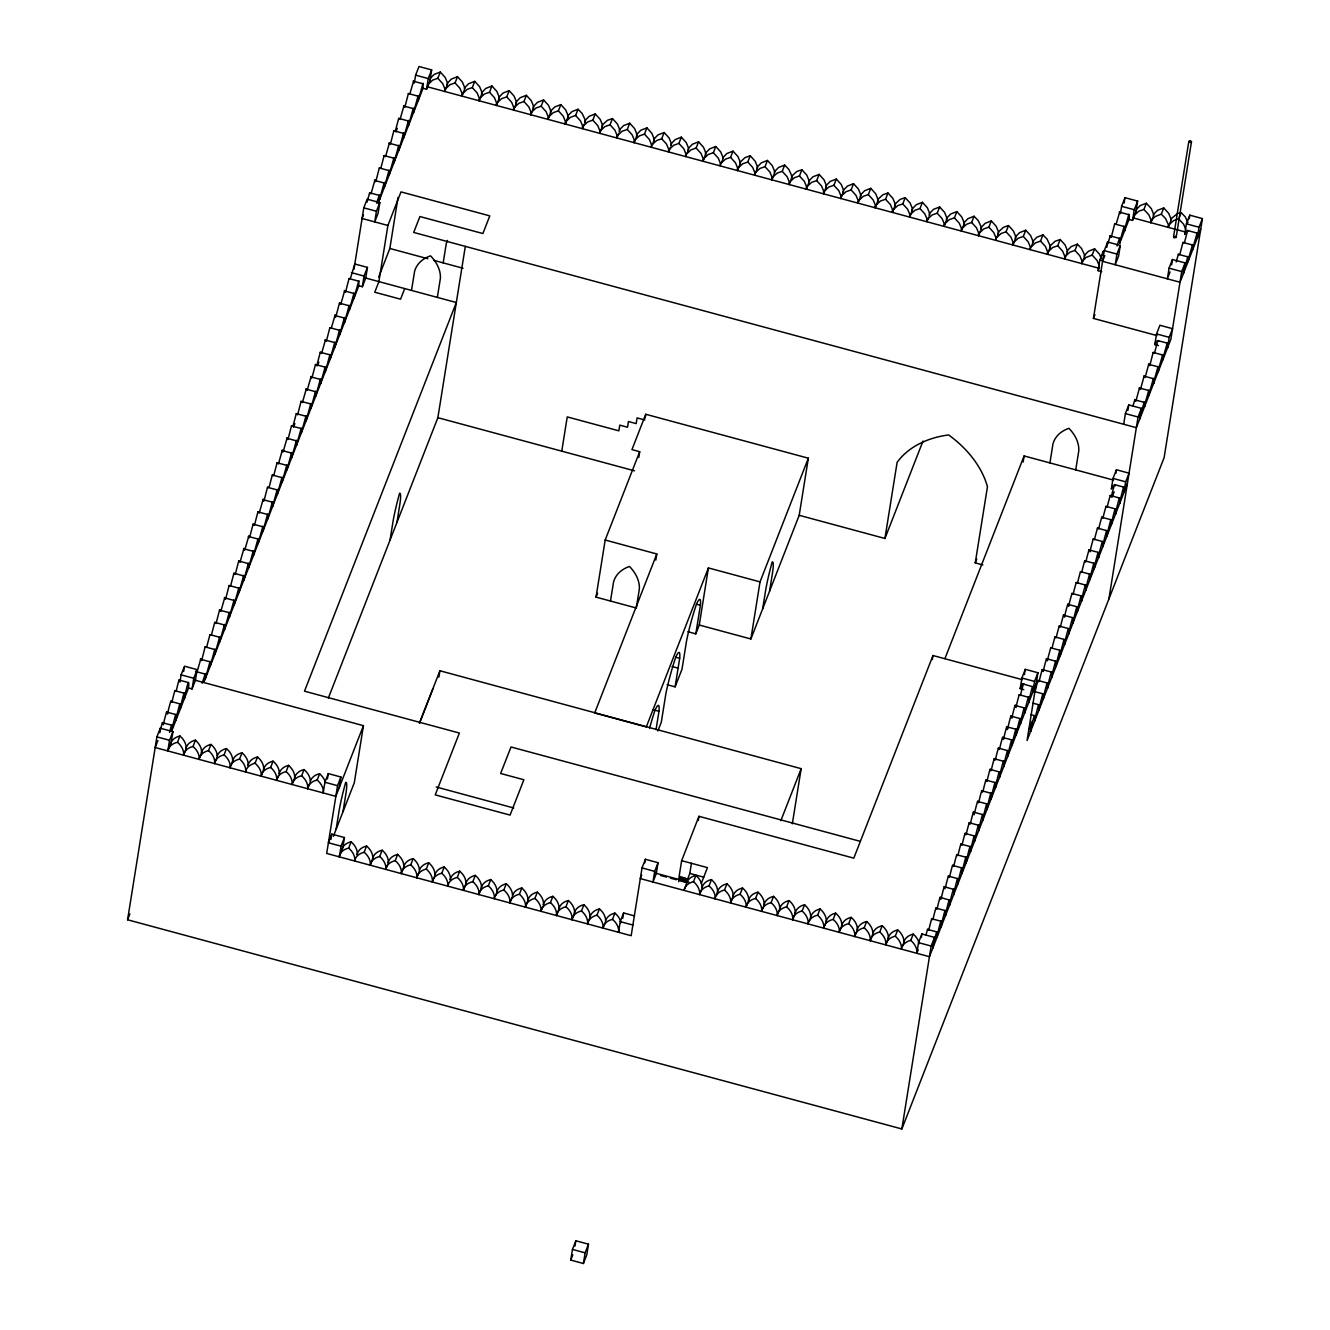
<?xml version="1.0" encoding="UTF-8"?>
<svg xmlns="http://www.w3.org/2000/svg" width="1330" height="1330" viewBox="0 0 1330 1330"><rect width="100%" height="100%" fill="white"/><g stroke="black" fill="none" stroke-linecap="round" stroke-linejoin="round"><path stroke-width="1.5" d="M1110.982 237.372L1110.267 235.643L1107.907 243.54M1120.276 213.581L1119.76 211.753L1116.203 224.022M414.245 83.142L413.697 80.764L410.022 93.333M335.642 317.438L335.127 315.027L331.469 327.546M1186.027 231.021L1184.681 234.479L1186.393 223.822L1189.768 215.161L1202.42 218.585L1164.116 457.653L901.856 1128.971L127.58 919.778L156.89 736.87L160.265 728.208L172.917 731.633L171.204 742.29L167.829 750.935A19.169 13.583 21.3 0 1 177.522 742.273L179.932 735.989A19.169 13.583 21.3 0 1 186.034 748.956L184.122 753.611M159.7 731.766L160.265 728.208M167.829 750.935L169.525 740.278L172.917 731.633M179.966 681.957L181.113 674.859L184.488 666.197L197.139 669.622L195.427 680.278L192.052 688.94L188.428 687.959A19.135 2.045 -74.9 0 0 188.162 682.539L179.051 680.012A19.135 2.045 -74.9 0 0 176.142 691.434M183.64 671.534L184.205 667.976M192.052 688.94L193.764 678.267L197.139 669.622M350.555 277.97L354.794 263.988L367.446 267.397L365.733 278.053L362.342 286.715L358.734 285.734M353.946 269.308L363.788 207.829L367.163 199.168L379.815 202.592L378.102 213.249L374.728 221.91L376.44 211.254L379.815 202.592M362.342 286.715L364.054 276.058L367.446 267.397M1170.067 271.902L1167.358 278.818L1169.07 268.161L1172.445 259.516L1185.097 262.924L1181.705 271.586L1170.849 339.35L1136.352 427.678L413.697 232.434L419.914 216.541L482.89 233.548L489.789 215.876L400.995 191.886L387.894 225.468L378.9 281.611L374.761 292.218L400.563 299.184L404.702 288.593M414.478 82.26L415.625 75.162L419 66.5L431.651 69.925L429.939 80.581L426.564 89.226L422.94 88.262M378.668 277.122L389.856 248.477L398.019 197.488M426.564 89.226L428.26 78.57L431.651 69.925M323.19 792.913L324.902 782.256L328.277 773.595L340.929 777.019L339.216 787.676M327.429 778.931L328.277 773.595M411.519 290.422L414.578 271.403A39.667 28.13 21.3 0 1 430.521 255.842A39.667 28.13 21.3 0 1 440.38 278.369L437.337 297.405M340.929 777.019L337.554 785.681L326.698 853.444L631.168 935.705L642.024 867.941L645.399 859.28L658.051 862.688L656.338 873.361L652.964 882.006L654.676 871.35L658.051 862.688M330.921 839.446L331.785 834.126L344.437 837.534L342.724 848.191L339.782 855.24M336.124 829.288L339.183 810.253A39.667 4.256 -74.9 0 1 345.684 782.389A39.667 4.256 -74.9 0 1 346.083 792.58L343.024 811.616M339.333 856.852L341.045 846.196L344.437 837.534M390.039 540.146L393.082 521.111A39.667 4.256 -74.9 0 1 399.582 493.247A39.667 4.256 -74.9 0 1 399.981 503.438L396.939 522.474M194.695 680.079L363.439 725.665L354.295 782.771L333.414 836.254M443.189 262.875L446.232 243.839A39.667 28.13 21.3 0 1 447.495 240.431M328.344 698.067L437.869 417.687L465.317 246.382M438.867 677.186L439.898 670.752L801.159 768.674L792.331 823.819M561.759 451.169L567.245 416.905L618.866 430.837L619.78 425.135L627.527 427.229L628.442 421.51L636.172 423.605L637.087 417.903L644.834 419.997M610.487 601.044L613.546 582.008A39.667 28.13 21.3 0 1 629.489 566.464A39.667 28.13 21.3 0 1 639.348 588.974L636.305 608.01L596.039 597.137L605.183 540.03L639.697 451.701L631.95 449.607L645.748 414.278L808.341 458.202L799.197 515.308L750.885 638.982L699.264 625.034L695.823 633.861L687.876 631.717M638.782 457.42L639.697 451.701M645.133 418.086L645.748 414.278M655.823 560.096L656.804 553.978L605.183 540.03M618.517 932.28L620.229 921.624L623.62 912.962L634.46 915.888M622.756 918.299L623.62 912.962M570.753 1260.075L572.465 1249.419L575.84 1240.774L588.492 1244.182L586.779 1254.838L583.405 1263.5L570.753 1260.075L572.781 1254.888M656.039 729.655L658.982 711.301A36.292 3.89 -74.9 0 0 655.125 709.937A36.292 3.89 -74.9 0 0 649.605 728.092M574.992 1246.094L575.84 1240.774M644.834 862.838L645.399 859.28M667.178 684.717L675.108 686.862L679.68 658.317A36.292 3.89 -74.9 0 0 675.84 656.937A36.292 3.89 -74.9 0 0 665.881 693.645L661.309 722.19L657.851 731.035M583.405 1263.5L585.117 1252.843L588.492 1244.182M695.823 633.861L700.395 605.316A36.292 3.89 -74.9 0 0 696.538 603.936A36.292 3.89 -74.9 0 0 686.596 640.644L682.007 669.189L675.108 686.862M699.264 625.034L708.408 567.927L760.029 581.875L808.341 458.202M678.599 879.695L681.642 860.66L698.965 816.321L853.81 858.149L932.978 655.524L1022.321 679.663M680.345 880.826L686.297 882.422L686.912 878.615L685.532 882.156L685.366 878.066L683.986 881.607L684.601 877.8L683.221 881.341L683.82 877.534L681.675 880.793L682.29 876.985L680.91 880.51L680.744 876.437L678.666 881.724M686.297 882.422L689.821 873.428L691.45 863.22M698.317 820.394L698.965 816.321M750.885 638.982L760.029 581.875M762.688 608.774L765.731 589.739A39.667 4.256 -74.9 0 1 772.231 561.875A39.667 4.256 -74.9 0 1 772.63 572.083L769.588 591.119M799.197 515.308L884.932 538.467L897.118 462.341A102.759 72.834 21.3 0 1 948.639 434.927A102.493 72.651 21.3 0 1 987.459 486.747L975.256 562.873L982.87 564.934M932.33 659.597L932.978 655.524M910.734 940.36A19.169 13.583 21.3 0 1 916.869 953.311L918.498 942.638L921.889 933.976L934.541 937.401L932.829 948.057A19.135 2.045 -74.9 0 1 936.653 931.881L927.525 929.404A19.135 2.045 -74.9 0 0 925.929 935.256M921.324 937.534L921.889 933.976M901.856 1128.971L931.15 946.046L934.541 937.401M1023.152 461.992L1024.117 455.941L1113.459 480.08M1049.919 462.906L1052.978 443.871A39.667 28.13 21.3 0 1 1068.921 428.327A39.667 28.13 21.3 0 1 1078.78 450.853L1075.737 469.889M1023.801 689.622L1020.193 688.657L1021.889 678.001L1025.28 669.339L1037.915 672.747L1027.076 740.511L1127.358 483.821M1024.416 674.659L1025.28 669.339M1101.722 271.636L1098.098 270.672L1099.81 260.015L1103.202 251.353L1102.62 254.911M1037.915 672.747L1034.541 681.409L1032.828 692.066A19.135 2.045 -74.9 0 0 1032.479 686.613L1023.368 684.086A19.135 2.045 -74.9 0 0 1020.459 695.507M1156.95 335.592L1093.426 318.419L1104.282 250.655L1107.657 242.01L1120.309 245.418L1118.597 256.075L1115.222 264.737L1116.934 254.08L1120.309 245.418M1106.809 247.33L1107.657 242.01M1120.475 213.432L1121.606 206.316L1124.98 197.671L1137.632 201.079L1135.92 211.736L1132.545 220.398L1128.937 219.417M1124.133 202.991L1124.98 197.671M1132.545 220.398L1134.257 209.741L1137.632 201.079M1103.069 541.875A18.387 1.978 -74.9 0 1 1102.72 546.879A18.387 1.978 -74.9 0 1 1104.598 537.952L1106.577 530.587L1107.325 530.986A18.387 1.978 -74.9 0 1 1106.976 535.99A18.387 1.978 -74.9 0 1 1108.854 527.062L1110.833 519.714L1111.564 520.113A18.387 1.978 -74.9 0 1 1111.215 525.117A18.387 1.978 -74.9 0 1 1113.11 516.19L1115.089 508.825L1115.82 509.224A18.387 1.978 -74.9 0 1 1115.471 514.228A18.387 1.978 -74.9 0 1 1117.35 505.3L1119.328 497.952L1120.076 498.351A18.387 1.978 -74.9 0 1 1119.727 503.355A18.387 1.978 -74.9 0 1 1121.606 494.428L1123.584 487.063L1124.315 487.462A18.387 1.978 -74.9 0 1 1123.966 492.466L1125.679 481.826L1129.054 473.164L1116.419 469.756L1113.027 478.401L1111.331 489.074L1112.678 485.6M1115.837 473.297L1116.419 469.756M1123.7 424.253L1125.413 413.597L1128.788 404.935L1141.439 408.36L1139.727 419.017A16.708 1.796 -74.9 0 1 1140.392 415.492L1144.216 401.926L1144.698 404.486A16.708 1.796 -74.9 0 1 1144.349 407.18A16.708 1.796 -74.9 0 1 1145.014 403.655L1148.854 390.089L1149.32 392.649A16.708 1.796 -74.9 0 1 1148.97 395.343A16.708 1.796 -74.9 0 1 1149.635 391.818L1153.476 378.252L1153.941 380.812A16.708 1.796 -74.9 0 1 1153.609 383.506A16.708 1.796 -74.9 0 1 1154.257 379.981L1158.098 366.415L1158.563 368.975A16.708 1.796 -74.9 0 1 1158.23 371.669A16.708 1.796 -74.9 0 1 1158.879 368.144L1162.719 354.578L1163.185 357.138A16.708 1.796 -74.9 0 1 1162.852 359.832A16.708 1.796 -74.9 0 1 1163.517 356.307L1167.341 342.741L1167.807 345.301A16.708 1.796 -74.9 0 1 1167.474 347.995L1169.186 337.338L1172.561 328.693L1159.91 325.268L1156.535 333.93L1154.822 344.586L1158.447 345.567M1127.94 410.272L1128.788 404.935M1108.904 598.982L1138.048 417.022L1141.439 408.36M1173.525 237.006L1188.821 141.446L1190.167 140.614L1191.497 141.662L1176.152 237.455L1174.19 237.871L1173.692 236.541M1171.597 264.836L1172.445 259.516M1189.203 218.719L1189.768 215.161M1185.097 262.924L1183.384 273.581A16.625 1.779 -74.9 0 1 1184.049 270.057L1187.889 256.457L1188.372 258.984A16.625 1.779 -74.9 0 1 1188.039 261.694A16.625 1.779 -74.9 0 1 1188.688 258.153L1192.545 244.554L1193.01 247.097A16.625 1.779 -74.9 0 1 1192.678 249.791A16.625 1.779 -74.9 0 1 1193.342 246.266L1197.183 232.667L1197.665 235.194A16.625 1.779 -74.9 0 1 1197.333 237.904L1199.028 227.247L1202.42 218.585M1191.497 141.662L1190.167 142.493L1188.821 141.446M1111.265 237.239L1114.673 223.972L1115.538 224.038M1135.887 401.195L1139.511 387.728L1140.242 388.892M1140.508 389.358L1144.149 375.891L1144.864 377.055M1145.13 377.521L1148.771 364.054L1149.486 365.218M1149.768 365.684L1153.16 352.433L1154.074 352.899M196.873 672.648L200.813 658.816L201.379 660.544M201.678 660.378L205.136 646.912L206.05 646.879M216.059 623.537L219.533 610.088L220.564 610.852M220.863 611.268L224.803 597.436L225.352 599.148M225.651 598.982L229.126 585.533L230.107 585.832M235.244 574.427L238.718 560.977L239.749 561.742M240.048 562.158L243.988 548.309L244.537 550.038M244.836 549.872L248.776 536.04L249.342 537.769M254.429 525.317L257.904 511.867L258.934 512.632M259.234 513.031L263.174 499.199L263.722 500.928M264.022 500.762L267.496 487.312L268.494 487.611M278.419 463.921L282.359 450.089L282.924 451.818M283.207 451.651L287.147 437.819L287.712 439.532M288.012 439.365L291.486 425.916L292.467 426.215M297.604 414.81L301.079 401.361L302.11 402.125M302.409 402.541L306.349 388.709L306.897 390.422M307.197 390.255L311.137 376.423L311.702 378.152M316.789 365.7L320.264 352.25L321.295 353.015M321.594 353.431L325.534 339.582L326.083 341.311M326.382 341.145L329.857 327.695L330.838 327.995M340.779 304.321L344.719 290.472L345.268 292.201M345.567 292.035L349.042 278.585L349.956 278.535M370.97 193.881L374.944 179.982L375.509 181.661M375.825 181.478L379.316 167.979L380.314 168.228M385.517 156.674L389.474 142.775L390.056 144.455M390.355 144.272L393.846 130.772L394.86 131.022M400.047 119.467L404.021 105.569L404.586 107.248M404.885 107.082L408.377 93.566L409.391 93.815M1154.673 352.533L1157.782 340.596L1158.696 341.062M1179.843 254.379L1182.968 242.426L1183.899 242.858M1184.498 242.476L1187.624 230.522L1188.488 230.605M206.749 646.762L209.941 634.643L210.921 634.942M211.553 634.493L214.728 622.357L215.759 623.122M230.738 585.383L233.914 573.247L234.945 574.011M249.924 536.273L253.116 524.136L254.13 524.901M269.109 487.162L272.301 475.026L273.315 475.791M273.913 474.877L277.089 462.757L278.12 463.522M293.099 425.766L296.274 413.63L297.305 414.395M312.284 376.656L315.459 364.52L316.49 365.285M336.257 315.26L339.449 303.14L340.48 303.905M380.945 167.746L384.154 155.577L385.201 156.292M395.492 130.54L398.701 118.37L399.732 119.085M202.143 683.238L205.319 673.545L205.335 678.666L210.123 661.276L210.123 666.38L214.911 648.99L214.928 654.111L219.716 636.721L219.716 641.825L224.504 624.435L224.521 629.539L229.309 612.166L229.309 617.27L234.097 599.88L234.113 604.984L238.901 587.611L238.901 592.715L243.706 575.325L243.706 580.429L248.494 563.056L248.494 568.159L253.299 550.77L253.299 555.874L258.087 538.5L258.087 543.604L262.891 526.215L262.891 531.318L267.679 513.929L267.696 519.049L272.484 501.659L272.484 506.763L277.272 489.374L277.288 494.494L282.076 477.104L282.076 482.208L286.864 464.818L286.881 469.939L291.669 452.549L291.669 457.653L296.457 440.263L296.474 445.384L301.262 427.994L301.262 433.098L306.05 415.708L306.066 420.829L310.854 403.439L310.854 408.543L315.642 391.153L315.659 396.257L320.447 378.884L320.447 383.988L325.235 366.598L325.252 371.702L330.04 354.329L330.04 359.433L334.844 342.043L334.844 347.147L339.632 329.774L339.632 334.877L344.437 317.488L344.437 322.591L349.225 305.218L349.241 310.322L354.029 292.933L354.029 298.036L358.817 280.647L358.834 285.767L203.956 682.174M367.08 202.11L369.624 192.767L370.671 193.482M1117.034 246.017L1119.594 238.004L1120.06 240.531A16.625 1.779 -74.9 0 1 1119.727 243.24L1129.02 219.45A16.625 1.779 -74.9 0 0 1129.353 216.74L1128.887 214.213L1125.03 227.812A16.625 1.779 -74.9 0 0 1124.382 231.337A16.625 1.779 -74.9 0 0 1124.715 228.644L1124.232 226.1L1120.392 239.699A16.625 1.779 -74.9 0 0 1119.727 243.24M1176.219 261.993L1178.33 254.313L1179.261 254.762M376.573 203.091L379.416 194.828L379.432 199.899L384.254 182.426L384.27 187.497L389.091 170.024L389.125 175.095L393.946 157.622L393.963 162.692L398.784 145.219L398.817 150.29L403.638 132.817L403.655 137.888L408.476 120.415L408.493 125.486L413.331 108.013L413.347 113.083L418.169 95.61L418.185 100.681L423.007 83.208L423.04 88.279L378.053 203.44M1132.944 405.949L1134.889 399.565L1135.621 400.729M1038.747 681.791A18.387 1.978 -74.9 0 0 1038.68 680.86L1037.949 680.461L1035.97 687.81A18.387 1.978 -74.9 0 0 1035.006 691.966M1043.003 670.902A18.387 1.978 -74.9 0 0 1042.936 669.988L1042.188 669.572L1040.21 676.937A18.387 1.978 -74.9 0 0 1039.245 681.093M1047.242 660.644A18.387 1.978 -74.9 0 0 1047.176 659.098L1046.444 658.699L1044.466 666.047A18.387 1.978 -74.9 0 0 1043.235 671.5M1051.432 648.209L1050.7 647.81L1048.722 655.175A18.387 1.978 -74.9 0 0 1047.475 660.611M1055.737 637.752A18.387 1.978 -74.9 0 0 1055.688 637.336L1054.956 636.937L1052.961 644.285A18.387 1.978 -74.9 0 0 1051.997 648.442M1059.943 626.447L1059.195 626.048L1057.217 633.413A18.387 1.978 -74.9 0 0 1056.253 637.569M1068.705 633.928A18.387 1.978 -74.9 0 0 1069.054 628.924L1068.322 628.525L1066.344 635.873A18.387 1.978 -74.9 0 0 1064.449 644.817A18.387 1.978 -74.9 0 0 1064.815 639.813L1064.066 639.398L1062.088 646.762A18.387 1.978 -74.9 0 0 1060.21 655.707A18.387 1.978 -74.9 0 0 1060.559 650.686L1059.827 650.27L1057.832 657.635A18.387 1.978 -74.9 0 0 1055.954 666.579A18.387 1.978 -74.9 0 0 1056.303 661.575L1055.571 661.16L1053.593 668.524A18.387 1.978 -74.9 0 0 1051.697 677.469A18.387 1.978 -74.9 0 0 1052.047 672.448L1051.315 672.032L1049.337 679.397A18.387 1.978 -74.9 0 0 1047.458 688.342A18.387 1.978 -74.9 0 0 1047.807 683.337L1047.076 682.922L1045.081 690.287A18.387 1.978 -74.9 0 0 1043.202 699.231A18.387 1.978 -74.9 0 0 1043.551 694.21L1042.82 693.794L1040.841 701.159A18.387 1.978 -74.9 0 0 1038.946 710.104A18.387 1.978 -74.9 0 0 1039.295 705.1L1038.564 704.684L1036.585 712.049A18.387 1.978 -74.9 0 0 1034.69 720.993A18.387 1.978 -74.9 0 0 1035.056 715.972L1034.308 715.557L1032.329 722.922A18.387 1.978 -74.9 0 0 1030.451 731.866L1032.163 721.209L1028.772 729.854M1064.249 616.505A18.387 1.978 -74.9 0 0 1064.183 615.574L1063.451 615.175L1061.473 622.523A18.387 1.978 -74.9 0 0 1060.509 626.679M1068.505 605.632A18.387 1.978 -74.9 0 0 1068.439 604.701L1067.707 604.286L1065.712 611.65A18.387 1.978 -74.9 0 0 1064.482 617.103M1072.695 593.812L1071.947 593.413L1069.968 600.761A18.387 1.978 -74.9 0 0 1068.738 606.214M1076.984 583.338A18.387 1.978 -74.9 0 0 1076.934 582.939L1076.203 582.523L1074.224 589.888A18.387 1.978 -74.9 0 0 1073.26 594.044M1081.24 572.465A18.387 1.978 -74.9 0 0 1081.19 572.05L1080.459 571.651L1078.48 579.015A18.387 1.978 -74.9 0 0 1077.516 583.155M1085.513 562.108A18.387 1.978 -74.9 0 0 1085.446 561.177L1084.698 560.761L1082.72 568.126A18.387 1.978 -74.9 0 0 1081.755 572.282M1089.752 551.219A18.387 1.978 -74.9 0 0 1089.686 550.304L1088.954 549.889L1086.976 557.253A18.387 1.978 -74.9 0 0 1086.012 561.393M1093.942 539.398L1093.21 538.999L1091.232 546.364A18.387 1.978 -74.9 0 0 1089.985 551.817M1098.198 528.525L1097.45 528.126L1095.471 535.491A18.387 1.978 -74.9 0 0 1094.507 539.631M1103.069 541.875L1102.337 541.476L1100.342 548.825A18.387 1.978 -74.9 0 0 1098.464 557.785A18.387 1.978 -74.9 0 0 1098.813 552.765L1098.081 552.349L1096.103 559.714A18.387 1.978 -74.9 0 0 1094.208 568.658A18.387 1.978 -74.9 0 0 1094.557 563.637L1093.825 563.238L1091.847 570.587A18.387 1.978 -74.9 0 0 1089.952 579.548A18.387 1.978 -74.9 0 0 1090.317 574.527L1089.569 574.111L1087.591 581.476A18.387 1.978 -74.9 0 0 1085.712 590.42A18.387 1.978 -74.9 0 0 1086.061 585.399L1085.33 585L1083.351 592.349A18.387 1.978 -74.9 0 0 1081.456 601.293A18.387 1.978 -74.9 0 0 1081.805 596.289L1081.074 595.873L1079.096 603.238A18.387 1.978 -74.9 0 0 1077.2 612.182A18.387 1.978 -74.9 0 0 1077.566 607.162L1076.818 606.763L1074.84 614.111A18.387 1.978 -74.9 0 0 1072.961 623.055A18.387 1.978 -74.9 0 0 1073.31 618.051L1072.579 617.635L1070.6 625A18.387 1.978 -74.9 0 0 1068.705 633.945M1102.487 518.068A18.387 1.978 -74.9 0 0 1102.437 517.653L1101.706 517.237L1099.727 524.602A18.387 1.978 -74.9 0 0 1098.763 528.758M1106.743 507.179A18.387 1.978 -74.9 0 0 1106.693 506.78L1105.962 506.364L1103.983 513.729A18.387 1.978 -74.9 0 0 1103.019 517.869M1111.015 496.821A18.387 1.978 -74.9 0 0 1110.949 495.89L1110.217 495.475L1108.223 502.84A18.387 1.978 -74.9 0 0 1107.258 506.996M1115.272 485.932A18.387 1.978 -74.9 0 0 1115.188 485.018L1114.457 484.602L1112.478 491.967A18.387 1.978 -74.9 0 0 1111.514 496.123M157.888 740.594L155.178 747.527L335.842 796.338L363.439 725.665M363.439 215.028L362.076 218.486L387.894 225.468M395.908 131.886L397.304 128.328M171.487 725.199A19.135 2.045 -74.9 0 1 171.869 730.619L188.511 688.009M293.514 427.13L294.878 423.622M317.504 365.733L318.868 362.226M437.853 78.287L440.296 72.053L445.168 77.406L447.063 81.945A16.775 11.887 21.3 0 1 447.163 85.236L444.719 91.471A16.775 11.887 21.3 0 0 444.619 88.196L442.74 83.657L437.853 78.287L432.765 80.049L428.593 83.873A16.775 11.887 21.3 0 0 427.495 86.816L1099.046 268.261A16.775 11.887 21.3 0 0 1098.946 264.986L1097.067 260.431L1092.179 255.077L1086.045 257.455L1082.919 260.647A16.775 11.887 21.3 0 0 1081.822 263.606A16.775 11.887 21.3 0 0 1081.722 260.331L1079.844 255.792L1074.956 250.422L1069.869 252.185L1065.712 255.992A16.775 11.887 21.3 0 0 1064.615 258.951A16.775 11.887 21.3 0 0 1064.515 255.676L1062.62 251.137L1057.732 245.767L1052.662 247.53L1048.489 251.353A16.775 11.887 21.3 0 0 1047.392 254.296A16.775 11.887 21.3 0 0 1047.292 251.021L1045.413 246.482L1040.525 241.112L1035.438 242.875L1031.265 246.698A16.775 11.887 21.3 0 0 1030.168 249.641A16.775 11.887 21.3 0 0 1030.068 246.366L1028.19 241.827L1023.302 236.457L1018.215 238.22L1014.059 242.043A16.775 11.887 21.3 0 0 1012.945 244.986A16.775 11.887 21.3 0 0 1012.845 241.711L1010.966 237.172L1006.078 231.802L1001.008 233.565L996.835 237.388A16.775 11.887 21.3 0 0 995.738 240.348A16.775 11.887 21.3 0 0 995.638 237.072L993.743 232.534L988.855 227.164L983.784 228.91L979.612 232.733A16.775 11.887 21.3 0 0 978.514 235.693A16.775 11.887 21.3 0 0 978.414 232.418L976.536 227.879L971.648 222.509L966.561 224.271L962.388 228.078A16.775 11.887 21.3 0 0 961.291 231.038A16.775 11.887 21.3 0 0 961.191 227.763L959.312 223.224L954.425 217.854L949.337 219.616L945.181 223.44A16.775 11.887 21.3 0 0 944.067 226.383A16.775 11.887 21.3 0 0 943.967 223.107L942.089 218.569L937.201 213.199L932.13 214.961L927.958 218.785A16.775 11.887 21.3 0 0 926.86 221.728A16.775 11.887 21.3 0 0 926.761 218.453L924.865 213.914L919.978 208.544L914.907 210.306L910.734 214.13A16.775 11.887 21.3 0 0 909.637 217.089A16.775 11.887 21.3 0 0 909.537 213.814L907.659 209.259L902.771 203.906L897.684 205.651L893.511 209.475A16.775 11.887 21.3 0 0 892.413 212.434A16.775 11.887 21.3 0 0 892.314 209.159L890.435 204.621L885.547 199.251L880.46 200.996L876.304 204.82A16.775 11.887 21.3 0 0 875.19 207.779A16.775 11.887 21.3 0 0 875.09 204.504L873.212 199.966L868.324 194.596L863.253 196.358L859.08 200.182A16.775 11.887 21.3 0 0 857.983 203.124A16.775 11.887 21.3 0 0 857.883 199.849L855.988 195.311L851.117 189.941L846.03 191.703L841.857 195.527A16.775 11.887 21.3 0 0 840.76 198.469A16.775 11.887 21.3 0 0 840.66 195.194L838.781 190.656L833.893 185.286L828.806 187.048L824.633 190.872A16.775 11.887 21.3 0 0 823.536 193.814A16.775 11.887 21.3 0 0 823.436 190.539L821.558 186L816.67 180.631L811.583 182.393L807.426 186.217A16.775 11.887 21.3 0 0 806.329 189.176A16.775 11.887 21.3 0 0 806.213 185.901L804.334 181.346L799.446 175.992L794.376 177.738L790.203 181.562A16.775 11.887 21.3 0 0 789.106 184.521A16.775 11.887 21.3 0 0 789.006 181.246L787.127 176.707L782.24 171.337L777.152 173.1L772.979 176.907A16.775 11.887 21.3 0 0 771.882 179.866A16.775 11.887 21.3 0 0 771.782 176.591L769.904 172.052L765.016 166.682L759.929 168.445L755.756 172.268A16.775 11.887 21.3 0 0 754.659 175.211A16.775 11.887 21.3 0 0 754.559 171.936L752.68 167.397L747.793 162.027L742.705 163.79L738.549 167.613A16.775 11.887 21.3 0 0 737.452 170.556A16.775 11.887 21.3 0 0 737.335 167.281L735.457 162.742L730.569 157.372L725.498 159.135L721.326 162.958A16.775 11.887 21.3 0 0 720.228 165.901A16.775 11.887 21.3 0 0 720.129 162.626L718.25 158.087L713.362 152.717L708.275 154.48L704.102 158.303A16.775 11.887 21.3 0 0 703.005 161.263A16.775 11.887 21.3 0 0 702.905 157.987L701.026 153.432L696.139 148.079L691.051 149.825L686.879 153.648A16.775 11.887 21.3 0 0 685.781 156.608A16.775 11.887 21.3 0 0 685.682 153.332L683.803 148.794L678.915 143.424L673.828 145.186L669.672 148.993A16.775 11.887 21.3 0 0 668.574 151.953A16.775 11.887 21.3 0 0 668.475 148.677L666.579 144.139L661.692 138.769L656.621 140.531L652.448 144.355A16.775 11.887 21.3 0 0 651.351 147.297A16.775 11.887 21.3 0 0 651.251 144.022L649.373 139.484L644.485 134.114L639.398 135.876L635.225 139.7A16.775 11.887 21.3 0 0 634.127 142.643A16.775 11.887 21.3 0 0 634.028 139.367L632.149 134.829L627.261 129.459L622.174 131.221L618.018 135.045A16.775 11.887 21.3 0 0 616.904 137.988A16.775 11.887 21.3 0 0 616.804 134.712L614.926 130.174L610.038 124.804L604.967 126.566L600.794 130.39A16.775 11.887 21.3 0 0 599.697 133.349A16.775 11.887 21.3 0 0 599.597 130.074L597.702 125.519L592.814 120.166L587.744 121.911L583.571 125.735A16.775 11.887 21.3 0 0 582.474 128.694A16.775 11.887 21.3 0 0 582.374 125.419L580.495 120.88L575.607 115.511L570.52 117.273L566.347 121.08A16.775 11.887 21.3 0 0 565.25 124.039A16.775 11.887 21.3 0 0 565.15 120.764L563.272 116.225L558.384 110.856L553.297 112.618L549.14 116.442A16.775 11.887 21.3 0 0 548.027 119.384A16.775 11.887 21.3 0 0 547.927 116.109L546.048 111.57L541.16 106.201L536.09 107.963L531.917 111.787A16.775 11.887 21.3 0 0 530.82 114.729A16.775 11.887 21.3 0 0 530.72 111.454L528.825 106.915L523.937 101.546L518.866 103.308L514.693 107.132A16.775 11.887 21.3 0 0 513.596 110.074A16.775 11.887 21.3 0 0 513.496 106.799L511.618 102.26L506.73 96.891L501.643 98.653L497.47 102.477A16.775 11.887 21.3 0 0 496.373 105.436A16.775 11.887 21.3 0 0 496.273 102.161L494.394 97.605L489.507 92.252L484.419 93.998L480.263 97.822A16.775 11.887 21.3 0 0 479.149 100.781A16.775 11.887 21.3 0 0 479.049 97.506L477.171 92.967L472.283 87.597L467.212 89.359L463.039 93.166A16.775 11.887 21.3 0 0 461.942 96.126A16.775 11.887 21.3 0 0 461.843 92.851L459.947 88.312L455.076 82.942L449.989 84.704L445.816 88.528A16.775 11.887 21.3 0 0 444.719 91.471M177.455 742.256A19.169 13.583 21.3 0 1 183.59 755.191A19.169 13.583 21.3 0 1 193.05 746.463L195.46 740.178A19.169 13.583 21.3 0 0 185.884 748.906M127.58 919.778L129.858 913.976M455.076 82.942L457.503 76.691L462.391 82.061L464.27 86.6A16.775 11.887 21.3 0 1 464.386 89.875L461.942 96.126M199.65 757.817L201.478 753.129A19.169 13.583 21.3 0 0 195.41 740.195M232.584 761.525A19.169 13.583 21.3 0 0 226.449 748.591A19.169 13.583 21.3 0 0 217.172 756.271A19.169 13.583 21.3 0 0 210.938 744.401L208.527 750.619A19.169 13.583 21.3 0 1 214.629 763.586M472.283 87.597L474.727 81.346L479.615 86.716L481.493 91.255A16.775 11.887 21.3 0 1 481.593 94.53L479.166 100.781M215.161 762.007L216.99 757.319M214.479 763.553A19.169 13.583 21.3 0 1 224.088 754.858L226.499 748.557M489.507 92.252L491.95 86.001L496.838 91.371L498.717 95.91A16.775 11.887 21.3 0 1 498.817 99.185L496.373 105.436M230.689 766.196L232.517 761.508A19.169 13.583 21.3 0 1 242.043 752.797L239.566 758.998A19.169 13.583 21.3 0 1 245.668 771.965M506.73 96.891L509.157 90.656L514.045 96.026L515.94 100.565A16.775 11.887 21.3 0 1 516.04 103.84L513.596 110.074M255.094 763.187L257.538 756.953M523.937 101.546L526.381 95.311L531.269 100.664L533.147 105.22A16.775 11.887 21.3 0 1 533.264 108.495L530.82 114.729M273.082 761.192A19.169 13.583 21.3 0 0 263.49 769.887L261.112 776.138A19.169 13.583 21.3 0 1 270.638 767.427L273.049 761.142A19.169 13.583 21.3 0 1 279.15 774.11A19.169 13.583 21.3 0 1 288.593 765.382L286.133 771.583A19.169 13.583 21.3 0 0 276.557 780.311M277.238 778.782L278.469 775.656M541.16 106.201L543.604 99.95L548.492 105.319L550.371 109.858A16.775 11.887 21.3 0 1 550.47 113.133L548.642 117.821M292.766 782.971L294.595 778.283A19.169 13.583 21.3 0 0 288.527 765.365M558.384 110.856L560.828 104.605L565.716 109.974L567.594 114.513A16.775 11.887 21.3 0 1 567.694 117.788L565.25 124.039M325.368 782.289A19.169 13.583 21.3 0 0 319.566 773.744A19.169 13.583 21.3 0 0 310.289 781.425A19.169 13.583 21.3 0 0 304.055 769.555L301.661 775.772A19.169 13.583 21.3 0 0 292.085 784.517A19.169 13.583 21.3 0 0 286.1 771.6M310.106 782.472L307.679 788.723A19.169 13.583 21.3 0 0 301.611 775.789M575.607 115.511L578.035 109.26L582.158 113.499L584.818 119.168A16.775 11.887 21.3 0 1 584.917 122.443A16.775 11.887 21.3 0 1 586.015 119.501L589.14 116.308L595.258 113.915L600.146 119.284L602.024 123.823A16.775 11.887 21.3 0 1 602.124 127.098L599.697 133.349M307.596 788.707A19.169 13.583 21.3 0 1 317.205 780.012L319.616 773.711M583.089 127.131L584.302 124.006M592.814 120.166L595.258 113.915M331.785 834.126L328.394 842.771L341.045 846.196M610.038 124.804L612.482 118.569L617.369 123.939L619.248 128.478A16.775 11.887 21.3 0 1 619.348 131.753A16.775 11.887 21.3 0 1 620.445 128.794L623.571 125.602L629.705 123.225L634.593 128.578L636.471 133.133A16.775 11.887 21.3 0 1 636.571 136.408L634.127 142.643M617.519 136.441L618.749 133.316M627.261 129.459L629.705 123.225M339.1 856.786A19.169 13.583 21.3 0 1 348.693 848.091L351.103 841.807A19.169 13.583 21.3 0 0 341.527 850.535M644.485 134.114L646.912 127.863L651.8 133.233L653.695 137.771A16.775 11.887 21.3 0 1 653.795 141.047L652.564 144.172M372.716 858.964A19.169 13.583 21.3 0 0 366.581 846.03L364.187 852.247A19.169 13.583 21.3 0 1 370.272 865.215M439.898 670.752L419.432 723.287L432.948 688.724M382.175 850.236A19.169 13.583 21.3 0 0 372.566 858.931L370.206 865.198A19.169 13.583 21.3 0 1 379.732 856.47L382.142 850.186A19.169 13.583 21.3 0 1 388.244 863.153M661.692 138.769L664.136 132.518L669.023 137.888L670.902 142.426A16.775 11.887 21.3 0 1 671.002 145.702A16.775 11.887 21.3 0 1 672.115 142.759L675.224 139.567L681.359 137.173L686.247 142.543L688.125 147.081A16.775 11.887 21.3 0 1 688.225 150.357L687.012 153.482M386.332 867.825L387.562 864.7M668.574 151.953L670.403 147.264M397.67 854.375L395.226 860.626A19.169 13.583 21.3 0 1 401.328 873.594M678.915 143.424L681.359 137.173M401.86 872.014L403.688 867.343A19.169 13.583 21.3 0 0 397.62 854.409M413.181 858.582L410.737 864.816A19.169 13.583 21.3 0 0 401.178 873.561M696.139 148.079L698.582 141.828L703.47 147.198L705.349 151.736A16.775 11.887 21.3 0 1 705.449 155.012L703.005 161.263M419.199 871.532L416.772 877.767A19.169 13.583 21.3 0 1 426.298 869.055L428.709 862.771A19.169 13.583 21.3 0 1 434.794 875.739L432.898 880.41M713.362 152.717L715.789 146.483L720.677 151.853L722.572 156.391A16.775 11.887 21.3 0 1 722.672 159.667L721.442 162.792M432.217 881.94A19.169 13.583 21.3 0 1 441.809 873.245L444.22 866.961A19.169 13.583 21.3 0 0 434.661 875.705M730.569 157.372L733.013 151.138L737.901 156.491L739.779 161.046A16.775 11.887 21.3 0 1 739.879 164.322L737.452 170.556M465.832 884.117A19.169 13.583 21.3 0 0 459.698 871.183L457.304 877.401A19.169 13.583 21.3 0 0 447.728 886.146A19.169 13.583 21.3 0 0 441.743 873.228M747.793 162.027L750.236 155.776L755.124 161.146L757.003 165.685A16.775 11.887 21.3 0 1 757.102 168.96L754.659 175.211M463.256 890.335A19.169 13.583 21.3 0 1 472.848 881.64L475.259 875.34A19.169 13.583 21.3 0 1 481.36 888.324L479.448 892.979M596.039 597.137L597.536 593.296M765.016 166.682L767.46 160.431L772.348 165.801L774.226 170.34A16.775 11.887 21.3 0 1 774.326 173.615L771.882 179.866M488.343 885.78L490.787 879.546M495.591 895.622L496.805 892.497A19.169 13.583 21.3 0 0 490.737 879.562M782.24 171.337L784.667 165.086L788.79 169.326L791.433 174.995A16.775 11.887 21.3 0 1 791.55 178.27L789.106 184.521M526.015 905.564L527.844 900.875A19.169 13.583 21.3 0 0 521.776 887.958A19.169 13.583 21.3 0 0 512.515 895.639A19.169 13.583 21.3 0 0 506.264 883.752L503.87 889.97A19.169 13.583 21.3 0 0 494.295 898.714A19.169 13.583 21.3 0 0 488.31 885.813A19.169 13.583 21.3 0 0 478.767 894.525M512.333 896.686L509.889 902.937A19.169 13.583 21.3 0 0 503.821 890.003M799.446 175.992L801.89 169.741L806.778 175.111L808.657 179.65A16.775 11.887 21.3 0 1 808.856 181.861M509.806 902.904A19.169 13.583 21.3 0 1 519.415 894.209L521.826 887.925M656.804 553.978L594.676 712.98L646.297 726.928L708.408 567.927M806.329 189.176L808.756 182.925M525.333 907.11A19.169 13.583 21.3 0 1 534.926 898.415L537.337 892.114A19.169 13.583 21.3 0 1 543.438 905.098M816.67 180.631L819.114 174.396L824.001 179.766L825.88 184.305A16.775 11.887 21.3 0 1 825.98 187.58L823.536 193.814M541.526 909.753L542.756 906.628M833.893 185.286L836.337 179.051L841.208 184.405L843.104 188.96A16.775 11.887 21.3 0 1 843.203 192.235L840.76 198.469M556.439 915.505L558.883 909.271A19.169 13.583 21.3 0 1 568.409 900.543A19.169 13.583 21.3 0 1 574.477 913.477L572.582 918.149M568.375 900.51L565.948 906.744A19.169 13.583 21.3 0 1 572.033 919.728M851.117 189.941L853.544 183.69L858.432 189.06L860.311 193.598A16.775 11.887 21.3 0 1 860.427 196.873L858.582 201.561M581.459 910.95L583.903 904.699M868.324 194.596L870.768 188.345L875.655 193.715L877.534 198.253A16.775 11.887 21.3 0 1 877.634 201.528L875.207 207.779M588.708 920.776L589.922 917.65A19.169 13.583 21.3 0 0 583.87 904.716A19.169 13.583 21.3 0 0 574.327 913.444M571.883 919.678A19.169 13.583 21.3 0 1 581.493 910.984A19.169 13.583 21.3 0 1 587.561 923.918A19.169 13.583 21.3 0 1 597.004 915.173L599.414 908.889A19.169 13.583 21.3 0 1 605.599 920.792A19.169 13.583 21.3 0 1 614.975 913.128A19.169 13.583 21.3 0 1 620.944 922.787M885.547 199.251L887.991 193L892.879 198.369L894.758 202.908A16.775 11.887 21.3 0 1 894.857 206.183L893.029 210.872M605.449 921.84L603.005 928.091A19.169 13.583 21.3 0 0 596.937 915.156M614.942 913.078L612.498 919.329A19.169 13.583 21.3 0 1 618.6 932.297M902.771 203.906L905.215 197.655L910.086 203.025L911.981 207.563A16.775 11.887 21.3 0 1 912.081 210.838L909.637 217.089M641.675 875.14L640.312 878.598L929.437 956.702L1036.22 683.421M919.978 208.544L922.422 202.31L927.309 207.68L929.188 212.218A16.775 11.887 21.3 0 1 929.304 215.493A16.775 11.887 21.3 0 1 930.402 212.534L933.51 209.342L939.645 206.965L944.533 212.318L946.411 216.873A16.775 11.887 21.3 0 1 946.511 220.148L944.067 226.383M927.459 220.165L928.689 217.056M937.201 213.199L939.645 206.965M686.446 884.151L684.002 890.402A19.169 13.583 21.3 0 1 693.529 881.69A19.169 13.583 21.3 0 1 699.597 894.608A19.169 13.583 21.3 0 1 709.056 885.88L711.467 879.579A19.169 13.583 21.3 0 0 701.891 888.324A19.169 13.583 21.3 0 0 695.906 875.423A19.169 13.583 21.3 0 0 686.363 884.134M693.495 881.64L695.939 875.389M954.425 217.854L956.868 211.603L961.756 216.973L963.635 221.512A16.775 11.887 21.3 0 1 963.735 224.787L961.906 229.475M701.243 883.536L707.444 867.625L681.642 860.66M700.129 893.029L701.359 889.903M971.648 222.509L974.075 216.258L978.198 220.514L980.858 226.166A16.775 11.887 21.3 0 1 980.958 229.442A16.775 11.887 21.3 0 1 982.055 226.499L985.181 223.307L991.299 220.913L996.187 226.283L998.065 230.822A16.775 11.887 21.3 0 1 998.165 234.097L996.951 237.222M716.255 895.655L717.485 892.546A19.169 13.583 21.3 0 0 711.417 879.612M978.514 235.693L980.343 231.004M733.079 896.753A19.169 13.583 21.3 0 0 726.945 883.802L724.534 890.019A19.169 13.583 21.3 0 0 714.975 898.764M988.855 227.164L991.299 220.913M742.522 888.024A19.169 13.583 21.3 0 0 732.93 896.719L730.569 902.97A19.169 13.583 21.3 0 1 740.095 894.259L742.506 887.975A19.169 13.583 21.3 0 1 748.591 900.942L746.695 905.614M884.932 538.467L922.987 441.078M1006.078 231.802L1008.522 225.568L1013.41 230.938L1015.289 235.476A16.775 11.887 21.3 0 1 1015.389 238.752L1012.945 244.986M780.843 820.71L801.159 768.674M746.014 907.143A19.169 13.583 21.3 0 1 755.606 898.448L758.017 892.164A19.169 13.583 21.3 0 0 748.441 900.909M1023.302 236.457L1025.746 230.223L1030.634 235.593L1032.512 240.132A16.775 11.887 21.3 0 1 1032.612 243.407L1031.398 246.532M762.206 909.803L763.437 906.678M771.101 902.605L773.545 896.353A19.169 13.583 21.3 0 1 779.629 909.338M1040.525 241.112L1042.953 234.878L1047.076 239.117L1049.736 244.787A16.775 11.887 21.3 0 1 1049.836 248.062L1047.392 254.296M777.053 915.539A19.169 13.583 21.3 0 1 786.645 906.844L789.056 900.543M793.245 918.182L795.074 913.511A19.169 13.583 21.3 0 1 804.6 904.782L802.14 910.984A19.169 13.583 21.3 0 0 792.564 919.728M1057.732 245.767L1060.176 239.516L1065.064 244.886L1066.943 249.425A16.775 11.887 21.3 0 1 1067.142 251.636M1064.615 258.951L1067.042 252.7M809.371 920.826L810.602 917.7A19.169 13.583 21.3 0 0 804.534 904.766M1074.956 250.422L1077.4 244.171L1081.523 248.427L1084.166 254.08A16.775 11.887 21.3 0 1 1084.266 257.355L1081.822 263.606M826.196 921.906A19.169 13.583 21.3 0 0 820.061 908.955L817.651 915.173A19.169 13.583 21.3 0 0 808.091 923.918A19.169 13.583 21.3 0 0 802.106 911.017M1092.179 255.077L1094.623 248.826L1099.511 254.196L1101.39 258.735M823.602 928.107A19.169 13.583 21.3 0 1 833.212 919.412L835.622 913.128A19.169 13.583 21.3 0 1 841.707 926.096L839.812 930.767M975.256 562.873L976.752 559.065M944.948 658.583L1024.117 455.941M1098.098 270.672L1099.461 267.197M1104.798 255.643L1102.57 261.328L1180.009 282.243L1200.707 229.242M839.13 932.313A19.169 13.583 21.3 0 1 848.723 923.618L851.134 917.318A19.169 13.583 21.3 0 1 857.235 930.302M1093.426 318.419L1094.906 314.645M855.323 934.957L856.553 931.831M1143.916 209.475L1146.36 203.224L1151.298 208.611L1153.193 213.166A16.625 11.787 21.3 0 1 1153.31 216.441L1150.866 222.675A16.625 11.787 21.3 0 0 1150.766 219.4L1148.854 214.862L1143.916 209.475L1138.796 211.221L1134.59 215.028A16.625 11.787 21.3 0 0 1133.493 217.987L1185.629 232.068A16.625 11.787 21.3 0 0 1185.712 231.004M864.217 927.758L866.661 921.507A19.169 13.583 21.3 0 1 872.829 933.411A19.169 13.583 21.3 0 1 882.206 925.747A19.169 13.583 21.3 0 1 888.274 938.681L886.362 943.352M872.679 934.475L870.236 940.709A19.169 13.583 21.3 0 0 864.184 927.791M870.169 940.692A19.169 13.583 21.3 0 1 879.762 931.998L882.172 925.713M1150.866 222.675A16.625 11.787 21.3 0 1 1151.963 219.733L1155.105 216.541L1161.29 214.163L1163.733 207.929L1168.671 213.299L1170.583 217.854A16.625 11.787 21.3 0 1 1170.782 220.065M1161.29 214.163L1165.462 218.419L1168.139 224.105A16.625 11.787 21.3 0 1 1168.239 227.38L1170.683 221.129M885.68 944.882A19.169 13.583 21.3 0 1 895.289 936.187L897.7 929.903A19.169 13.583 21.3 0 1 903.785 942.87L902.505 945.979M1179.278 217.305L1181.107 212.617L1185.279 216.873L1187.956 222.542M916.802 953.294L918.149 949.836M1020.193 688.657L1022.221 683.454M1154.822 344.586L1156.186 341.128M1112.013 497.27L1114.141 491.834M1177.133 213.814L1171.78 218.187A16.625 11.787 21.3 0 0 1170.932 220.098M1178.38 213.332L1181.107 212.617M440.296 72.053L434.162 74.43L431.036 77.622A16.775 11.887 21.3 0 0 429.939 80.581M457.503 76.691L451.385 79.085L448.26 82.277A16.775 11.887 21.3 0 0 447.163 85.22M474.727 81.346L468.592 83.74L465.483 86.932A16.775 11.887 21.3 0 0 464.619 88.861M491.95 86.001L485.816 88.395L482.69 91.587A16.775 11.887 21.3 0 0 481.593 94.53M509.157 90.656L503.039 93.05L499.914 96.226A16.775 11.887 21.3 0 0 498.817 99.185M526.381 95.311L520.263 97.689L517.137 100.88A16.775 11.887 21.3 0 0 516.04 103.84M543.604 99.95L537.47 102.344L534.361 105.535A16.775 11.887 21.3 0 0 533.247 108.495M560.828 104.605L554.693 106.999L551.568 110.191A16.775 11.887 21.3 0 0 550.47 113.133M578.035 109.26L571.917 111.653L568.791 114.846A16.775 11.887 21.3 0 0 567.694 117.788M612.482 118.569L607.394 120.332L603.238 124.139A16.775 11.887 21.3 0 0 602.124 127.098M646.912 127.863L640.794 130.257L637.668 133.449A16.775 11.887 21.3 0 0 636.571 136.408M664.136 132.518L658.001 134.912L654.892 138.104A16.775 11.887 21.3 0 0 653.795 141.047M698.582 141.828L692.448 144.222L689.322 147.414A16.775 11.887 21.3 0 0 688.225 150.357M715.789 146.483L709.671 148.877L706.546 152.052A16.775 11.887 21.3 0 0 705.449 155.012M733.013 151.138L726.878 153.515L723.769 156.707A16.775 11.887 21.3 0 0 722.905 158.636M750.236 155.776L745.149 157.539L740.976 161.362A16.775 11.887 21.3 0 0 739.879 164.322M767.46 160.431L761.325 162.825L758.2 166.017A16.775 11.887 21.3 0 0 757.102 168.96M784.667 165.086L778.549 167.48L775.423 170.672A16.775 11.887 21.3 0 0 774.559 172.601M801.89 169.741L796.803 171.504L792.647 175.327A16.775 11.887 21.3 0 0 791.55 178.27M819.114 174.396L812.979 176.79L809.854 179.966A16.775 11.887 21.3 0 0 809.006 181.894M836.337 179.051L830.203 181.429L827.077 184.621A16.775 11.887 21.3 0 0 825.98 187.58M853.544 183.69L847.426 186.084L844.301 189.276A16.775 11.887 21.3 0 0 843.203 192.235M870.768 188.345L864.633 190.739L861.524 193.931A16.775 11.887 21.3 0 0 860.427 196.873M887.991 193L882.904 194.762L878.731 198.586A16.775 11.887 21.3 0 0 877.634 201.528M905.215 197.655L900.127 199.417L895.954 203.241A16.775 11.887 21.3 0 0 894.857 206.183M922.422 202.31L916.303 204.704L913.178 207.879A16.775 11.887 21.3 0 0 912.081 210.838M956.868 211.603L950.734 213.997L947.608 217.189A16.775 11.887 21.3 0 0 946.511 220.148M974.075 216.258L967.957 218.652L964.832 221.844A16.775 11.887 21.3 0 0 963.735 224.787M1008.522 225.568L1003.435 227.33L999.279 231.154A16.775 11.887 21.3 0 0 998.165 234.097M1025.746 230.223L1019.611 232.617L1016.486 235.792A16.775 11.887 21.3 0 0 1015.389 238.752M1042.953 234.878L1036.835 237.255L1033.709 240.447A16.775 11.887 21.3 0 0 1032.845 242.376M1060.176 239.516L1055.106 241.279L1050.933 245.102A16.775 11.887 21.3 0 0 1049.836 248.062M1077.4 244.171L1071.265 246.565L1068.14 249.757A16.775 11.887 21.3 0 0 1067.292 251.686M1094.623 248.826L1088.489 251.22L1085.363 254.412A16.775 11.887 21.3 0 0 1084.515 256.324M1146.36 203.224L1140.176 205.601L1137.034 208.793A16.625 11.787 21.3 0 0 1135.92 211.736M1163.733 207.929L1157.549 210.306L1154.407 213.482A16.625 11.787 21.3 0 0 1153.542 215.41M1121.606 206.316L1134.257 209.741M1186.393 223.822L1199.028 227.247M1119.311 212.069L1128.438 214.529M1187.624 230.522L1196.734 232.983M1114.673 223.972L1123.784 226.433M1182.968 242.426L1192.096 244.886M1110.018 235.859L1119.145 238.319M1178.33 254.313L1187.441 256.773M1104.282 250.655L1116.934 254.08M1169.07 268.161L1181.705 271.586M415.625 75.162L428.26 78.57M1099.81 260.015L1103.435 260.979M413.231 81.163L422.358 83.624M408.377 93.566L417.504 96.026M403.539 105.968L412.666 108.428M398.701 118.37L407.811 120.831M1156.535 333.93L1169.186 337.338M393.846 130.772L402.973 133.233M1157.782 340.596L1166.892 343.057M389.008 143.175L398.119 145.635M1153.16 352.433L1162.27 354.894M384.154 155.577L393.281 158.037M1148.522 364.27L1157.649 366.731M379.316 167.979L388.443 170.44M1143.9 376.107L1153.027 378.568M374.462 180.365L383.589 182.842M1139.278 387.944L1148.405 390.405M369.624 192.767L378.751 195.244M1134.656 399.781L1143.783 402.242M363.788 207.829L376.44 211.254M1125.413 413.597L1138.048 417.022M389.856 248.477L427.844 258.735M433.846 260.348L463.039 268.244M351.403 272.633L364.054 276.058M1113.027 478.401L1125.679 481.826M365.002 277.854L456.323 302.525L304.487 691.184L459.382 733.046L435.226 794.875L510.072 815.091L523.87 779.762L500.645 773.478L511.003 746.978L860.294 841.358M1114.457 484.602L1123.584 487.063M349.042 278.585L358.169 281.046M1110.217 495.475L1119.328 497.952M344.254 290.854L353.364 293.315M1105.962 506.364L1115.089 508.825M339.449 303.14L348.576 305.601M1101.706 517.237L1110.833 519.714M334.661 315.41L343.772 317.87M1097.45 528.126L1106.577 530.587M329.857 327.695L338.984 330.156M1093.21 538.999L1102.337 541.476M325.052 339.965L334.179 342.442M1088.954 549.889L1098.081 552.349M320.264 352.25L329.391 354.711M1084.698 560.761L1093.825 563.238M315.459 364.52L324.587 366.997M1080.459 571.651L1089.569 574.111M1076.203 582.523L1085.33 585M310.671 376.806L319.799 379.266M437.869 417.687L634.51 470.82M1071.947 593.413L1081.074 595.873M305.867 389.075L314.994 391.552M1067.707 604.286L1076.818 606.763M301.079 401.361L310.206 403.821M1063.451 615.175L1072.579 617.635M296.274 413.63L305.401 416.107M1059.195 626.048L1068.322 628.525M291.486 425.916L300.613 428.376M1054.956 636.937L1064.066 639.398M286.682 438.185L295.809 440.662M1050.7 647.81L1059.827 650.27M281.894 450.471L291.021 452.932M1046.444 658.699L1055.571 661.16M277.089 462.757L286.216 465.217M1042.188 669.572L1051.315 672.032M1037.949 680.461L1047.076 682.922M272.301 475.026L281.411 477.487M1021.889 678.001L1034.541 681.409M1033.693 691.334L1042.82 693.794M267.496 487.312L276.623 489.773M696.421 604.236L700.395 605.316M1016.02 707.46A19.135 2.045 -74.9 0 1 1019.196 694.759L1028.323 697.219A19.135 2.045 -74.9 0 1 1028.688 702.689M1033.094 703.204L1038.564 704.684M262.708 499.581L271.819 502.042M1015.039 705.415L1024.15 707.876A19.135 2.045 -74.9 0 0 1020.31 724.119A19.135 2.045 -74.9 0 0 1019.977 718.599L1010.866 716.072A19.135 2.045 -74.9 0 0 1007.675 728.79M1030.667 714.576L1034.308 715.557M257.904 511.867L267.031 514.328M1003.518 739.463A19.135 2.045 -74.9 0 1 1006.694 726.762L1015.821 729.206A19.135 2.045 -74.9 0 1 1016.187 734.675M253.116 524.136L262.226 526.597M1002.537 737.418L1011.648 739.879A19.135 2.045 -74.9 0 0 1007.808 756.122A19.135 2.045 -74.9 0 0 1007.475 750.602L998.365 748.075A19.135 2.045 -74.9 0 0 995.455 759.496M248.311 536.422L257.438 538.883M675.723 657.236L679.68 658.317M243.523 548.692L252.634 551.152M672.082 666.513L678.051 668.125M991.282 770.17A19.135 2.045 -74.9 0 1 994.208 758.748L1003.319 761.209A19.135 2.045 -74.9 0 1 1003.685 766.679M238.718 560.977L247.846 563.438M233.914 573.247L243.041 575.724M982.953 791.5A19.135 2.045 -74.9 0 1 985.863 780.095L994.99 782.539A19.135 2.045 -74.9 0 1 995.355 788.008M229.126 585.533L238.253 587.993M978.78 802.173A19.135 2.045 -74.9 0 1 981.706 790.751L990.817 793.212A19.135 2.045 -74.9 0 1 991.183 798.682M653.03 709.705L658.982 711.301M224.321 597.802L233.448 600.279M970.451 823.503A19.135 2.045 -74.9 0 1 973.361 812.081L982.488 814.542A19.135 2.045 -74.9 0 1 982.853 820.012M219.533 610.088L228.66 612.548M966.278 834.159A19.135 2.045 -74.9 0 1 969.204 822.755L978.315 825.199A19.135 2.045 -74.9 0 1 978.68 830.668M214.728 622.357L223.856 624.834M209.941 634.643L219.068 637.103M957.949 855.489A19.135 2.045 -74.9 0 1 960.859 844.085L969.986 846.528A19.135 2.045 -74.9 0 1 970.351 851.998A19.135 2.045 -74.9 0 1 974.159 835.888L965.031 833.411A19.135 2.045 -74.9 0 0 962.122 844.833M205.136 646.912L214.263 649.389M953.776 866.163A19.135 2.045 -74.9 0 1 956.702 854.758L965.813 857.202A19.135 2.045 -74.9 0 0 961.972 873.444A19.135 2.045 -74.9 0 0 961.64 867.925M200.348 659.198L209.475 661.658M961.657 867.875L952.529 865.398A19.135 2.045 -74.9 0 0 949.62 876.836M195.543 671.484L204.67 673.944M961.657 867.875A19.135 2.045 -74.9 0 0 957.8 884.117A19.135 2.045 -74.9 0 0 957.467 878.598L948.357 876.071A19.135 2.045 -74.9 0 0 945.447 887.492M181.113 674.859L193.764 678.267M953.677 894.674A19.135 2.045 -74.9 0 0 953.294 889.271L944.2 886.728A19.135 2.045 -74.9 0 1 944.948 888.773M949.52 905.331A19.135 2.045 -74.9 0 0 949.138 899.928L940.027 897.401A19.135 2.045 -74.9 0 0 937.118 908.822M180.198 709.272A19.135 2.045 -74.9 0 0 179.816 703.869L170.722 701.342A19.135 2.045 -74.9 0 1 171.354 701.509M932.945 919.496A19.135 2.045 -74.9 0 1 935.871 908.074L944.982 910.535A19.135 2.045 -74.9 0 1 945.347 916.004A19.135 2.045 -74.9 0 1 949.154 899.878M176.042 719.946A19.135 2.045 -74.9 0 0 175.66 714.543L166.549 712.015A19.135 2.045 -74.9 0 0 163.357 724.734M928.772 930.152A19.135 2.045 -74.9 0 1 931.698 918.747L940.809 921.191A19.135 2.045 -74.9 0 1 941.175 926.661M159.766 732.764A19.135 2.045 -74.9 0 1 162.393 722.689L171.504 725.149A19.135 2.045 -74.9 0 0 169.558 732.431M689.821 873.428L703.72 877.168M156.89 736.87L169.525 740.278M324.902 782.256L337.554 785.681M642.024 867.941L654.676 871.35M918.498 942.638L931.15 946.046M655.457 873.112L688.79 882.123M660.495 875.456L666.446 877.068M670.42 878.133L676.371 879.745M620.229 921.624L632.881 925.032M572.465 1249.419L585.117 1252.843M436.223 786.978L513.746 807.992M1175.205 236.225L1176.186 237.222M1034.092 691.151L1034.424 691.733A18.387 1.978 -74.9 0 1 1034.474 692.149M196.208 671.085L196.574 672.249M188.178 682.49A19.135 2.045 -74.9 0 0 184.338 698.716A19.135 2.045 -74.9 0 0 183.989 693.213M179.035 680.079A19.135 2.045 -74.9 0 1 179.816 681.426M171.836 730.719A19.135 2.045 -74.9 0 1 175.676 714.493M175.992 720.045A19.135 2.045 -74.9 0 1 179.849 703.819M166.533 712.082A19.135 2.045 -74.9 0 1 167.314 713.429M162.36 722.739A19.135 2.045 -74.9 0 1 163.158 724.085M180.165 709.389A19.135 2.045 -74.9 0 1 184.006 693.163L174.878 690.686A19.135 2.045 -74.9 0 0 171.969 702.107M167.53 714.06A19.135 2.045 -74.9 0 1 170.722 701.359M174.862 690.736A19.135 2.045 -74.9 0 1 175.51 690.835M170.356 744.717A19.169 13.583 21.3 0 1 179.966 736.022M317.139 779.995A19.169 13.583 21.3 0 1 323.273 792.929M294.529 778.266A19.169 13.583 21.3 0 1 304.121 769.571M230.007 767.743A19.169 13.583 21.3 0 1 239.6 759.048M245.518 771.932A19.169 13.583 21.3 0 1 255.127 763.237M224.022 754.825A19.169 13.583 21.3 0 1 230.14 767.776M241.977 752.78A19.169 13.583 21.3 0 1 248.112 765.731M247.962 765.681A19.169 13.583 21.3 0 1 257.555 756.986A19.169 13.583 21.3 0 1 263.623 769.92M198.968 759.347A19.169 13.583 21.3 0 1 208.561 750.652M192.983 746.446A19.169 13.583 21.3 0 1 199.101 759.397M201.395 753.113A19.169 13.583 21.3 0 1 211.005 744.418M270.572 767.41A19.169 13.583 21.3 0 1 276.707 780.361M255.061 763.221A19.169 13.583 21.3 0 1 261.195 776.171M410.704 864.849A19.169 13.583 21.3 0 1 416.839 877.783M403.622 867.31A19.169 13.583 21.3 0 1 413.214 858.615A19.169 13.583 21.3 0 1 419.366 870.468A19.169 13.583 21.3 0 1 428.726 862.804M354.611 860.976A19.169 13.583 21.3 0 1 364.221 852.281M348.626 848.075A19.169 13.583 21.3 0 1 354.761 861.025M357.055 854.741A19.169 13.583 21.3 0 1 366.648 846.046M351.07 841.824A19.169 13.583 21.3 0 1 357.205 854.774M385.65 869.371A19.169 13.583 21.3 0 1 395.259 860.676M379.665 856.453A19.169 13.583 21.3 0 1 385.8 869.404M388.094 863.12A19.169 13.583 21.3 0 1 397.687 854.425M472.782 881.624A19.169 13.583 21.3 0 1 478.916 894.558M481.211 888.274A19.169 13.583 21.3 0 1 490.82 879.579M496.738 892.48A19.169 13.583 21.3 0 1 506.331 883.785M550.387 902.588A19.169 13.583 21.3 0 1 556.522 915.522M556.372 915.489A19.169 13.583 21.3 0 1 565.965 906.794M534.86 898.382A19.169 13.583 21.3 0 1 540.994 911.333A19.169 13.583 21.3 0 1 550.454 902.605L552.864 896.304A19.169 13.583 21.3 0 1 558.949 909.288M543.288 905.048A19.169 13.583 21.3 0 1 552.898 896.353M602.939 928.074A19.169 13.583 21.3 0 1 612.532 919.379M589.855 917.634A19.169 13.583 21.3 0 1 599.448 908.939M519.348 894.192A19.169 13.583 21.3 0 1 525.483 907.143M527.777 900.859A19.169 13.583 21.3 0 1 537.37 892.164M426.232 869.039A19.169 13.583 21.3 0 1 432.366 881.99M444.187 866.994A19.169 13.583 21.3 0 1 450.321 879.928M450.172 879.895A19.169 13.583 21.3 0 1 459.781 871.2M457.271 877.418A19.169 13.583 21.3 0 1 463.405 890.368L465.766 884.101A19.169 13.583 21.3 0 1 475.292 875.389M1185.678 229.907A16.625 11.787 21.3 0 0 1185.512 228.793L1183.617 224.238L1178.679 218.868L1173.542 220.614L1169.353 224.421A16.625 11.787 21.3 0 0 1168.239 227.38M1059.927 626.463A18.387 1.978 -74.9 0 1 1059.993 626.862M936.636 931.931A19.135 2.045 -74.9 0 1 937.018 937.334M936.968 937.434A19.135 2.045 -74.9 0 1 940.825 921.208M927.509 929.454A19.135 2.045 -74.9 0 1 928.29 930.285M941.141 926.777A19.135 2.045 -74.9 0 1 944.982 910.551M931.682 918.797A19.135 2.045 -74.9 0 1 932.446 919.629M935.838 908.124A19.135 2.045 -74.9 0 1 936.619 908.955M949.47 905.447A19.135 2.045 -74.9 0 1 953.327 889.205M940.011 897.467A19.135 2.045 -74.9 0 1 940.776 899.446M953.643 894.774A19.135 2.045 -74.9 0 1 957.484 878.548M941.274 898.166A19.135 2.045 -74.9 0 1 944.2 886.744M965.796 857.268A19.135 2.045 -74.9 0 1 966.178 862.671M966.145 862.771A19.135 2.045 -74.9 0 1 969.986 846.545M956.686 854.808A19.135 2.045 -74.9 0 1 957.45 855.622M952.513 865.464A19.135 2.045 -74.9 0 1 953.294 866.296M948.34 876.138A19.135 2.045 -74.9 0 1 949.121 876.952M960.842 844.134A19.135 2.045 -74.9 0 1 961.623 844.966M1028.639 702.789A19.135 2.045 -74.9 0 1 1032.496 686.563M1023.352 684.152A19.135 2.045 -74.9 0 1 1024 684.235M986.976 809.455A19.135 2.045 -74.9 0 1 990.817 793.212M991.149 798.781A19.135 2.045 -74.9 0 1 994.99 782.555M986.644 803.935A19.135 2.045 -74.9 0 1 987.026 809.338M981.673 790.801A19.135 2.045 -74.9 0 1 982.471 792.148M1003.651 766.778A19.135 2.045 -74.9 0 1 1007.492 750.552M998.348 748.142A19.135 2.045 -74.9 0 1 999.129 749.488M999.129 771.932A19.135 2.045 -74.9 0 1 999.512 777.335A19.135 2.045 -74.9 0 1 1003.319 761.226M995.305 788.108A19.135 2.045 -74.9 0 1 999.163 771.882L990.035 769.405A19.135 2.045 -74.9 0 0 987.126 780.826M990.019 769.471A19.135 2.045 -74.9 0 1 990.8 770.818M1016.137 734.792A19.135 2.045 -74.9 0 1 1019.994 718.549M1010.85 716.139A19.135 2.045 -74.9 0 1 1011.631 717.485M985.846 780.145A19.135 2.045 -74.9 0 1 986.644 781.491M1024.133 707.942A19.135 2.045 -74.9 0 1 1024.516 713.346A19.135 2.045 -74.9 0 1 1028.323 697.219M1011.847 718.134A19.135 2.045 -74.9 0 1 1015.039 705.432A19.135 2.045 -74.9 0 1 1015.804 706.829M978.647 830.785A19.135 2.045 -74.9 0 1 982.488 814.558M982.803 820.111A19.135 2.045 -74.9 0 1 986.661 803.885L977.533 801.408A19.135 2.045 -74.9 0 0 974.624 812.83M973.344 812.131A19.135 2.045 -74.9 0 1 974.075 814.841M978.315 825.215A19.135 2.045 -74.9 0 0 974.474 841.441A19.135 2.045 -74.9 0 0 974.142 835.938M969.171 822.805A19.135 2.045 -74.9 0 1 969.969 824.151M1015.821 729.222A19.135 2.045 -74.9 0 0 1011.98 745.448A19.135 2.045 -74.9 0 0 1011.631 739.946M1006.677 726.812A19.135 2.045 -74.9 0 1 1007.409 729.505M965.015 833.461A19.135 2.045 -74.9 0 1 965.796 834.824M999.611 748.84A19.135 2.045 -74.9 0 1 1002.537 737.418A19.135 2.045 -74.9 0 1 1003.302 738.815M977.517 801.475A19.135 2.045 -74.9 0 1 978.298 802.821M994.175 758.798A19.135 2.045 -74.9 0 1 994.973 760.162M1019.179 694.809A19.135 2.045 -74.9 0 1 1019.827 694.908M708.973 885.863A19.169 13.583 21.3 0 1 715.108 898.797M717.402 892.513A19.169 13.583 21.3 0 1 727.011 883.818M724.501 890.053A19.169 13.583 21.3 0 1 730.636 903.004M740.012 894.242A19.169 13.583 21.3 0 1 746.147 907.193M755.54 898.432A19.169 13.583 21.3 0 1 761.674 911.383M761.525 911.349A19.169 13.583 21.3 0 1 771.134 902.654M757.984 892.197A19.169 13.583 21.3 0 1 764.118 905.132M763.969 905.098A19.169 13.583 21.3 0 1 773.561 896.403M771.068 902.621A19.169 13.583 21.3 0 1 777.186 915.572L779.563 909.304A19.169 13.583 21.3 0 1 789.089 900.593A19.169 13.583 21.3 0 1 795.157 913.527M786.579 906.827A19.169 13.583 21.3 0 1 792.713 919.762M810.535 917.683A19.169 13.583 21.3 0 1 820.128 908.989M817.618 915.206A19.169 13.583 21.3 0 1 823.752 928.157L826.113 921.889A19.169 13.583 21.3 0 1 835.639 913.178M833.145 919.396A19.169 13.583 21.3 0 1 839.28 932.347M841.574 926.062A19.169 13.583 21.3 0 1 851.167 917.367M848.656 923.602A19.169 13.583 21.3 0 1 854.791 936.536M854.641 936.503A19.169 13.583 21.3 0 1 864.251 927.808M857.085 930.252A19.169 13.583 21.3 0 1 866.678 921.557M879.695 931.981A19.169 13.583 21.3 0 1 885.83 944.932M888.124 938.648A19.169 13.583 21.3 0 1 897.733 929.953M895.223 936.17A19.169 13.583 21.3 0 1 901.358 949.121A19.169 13.583 21.3 0 1 910.801 940.377L913.211 934.092A19.169 13.583 21.3 0 1 919.213 943.785M903.652 942.837A19.169 13.583 21.3 0 1 913.245 934.142"/></g></svg>
